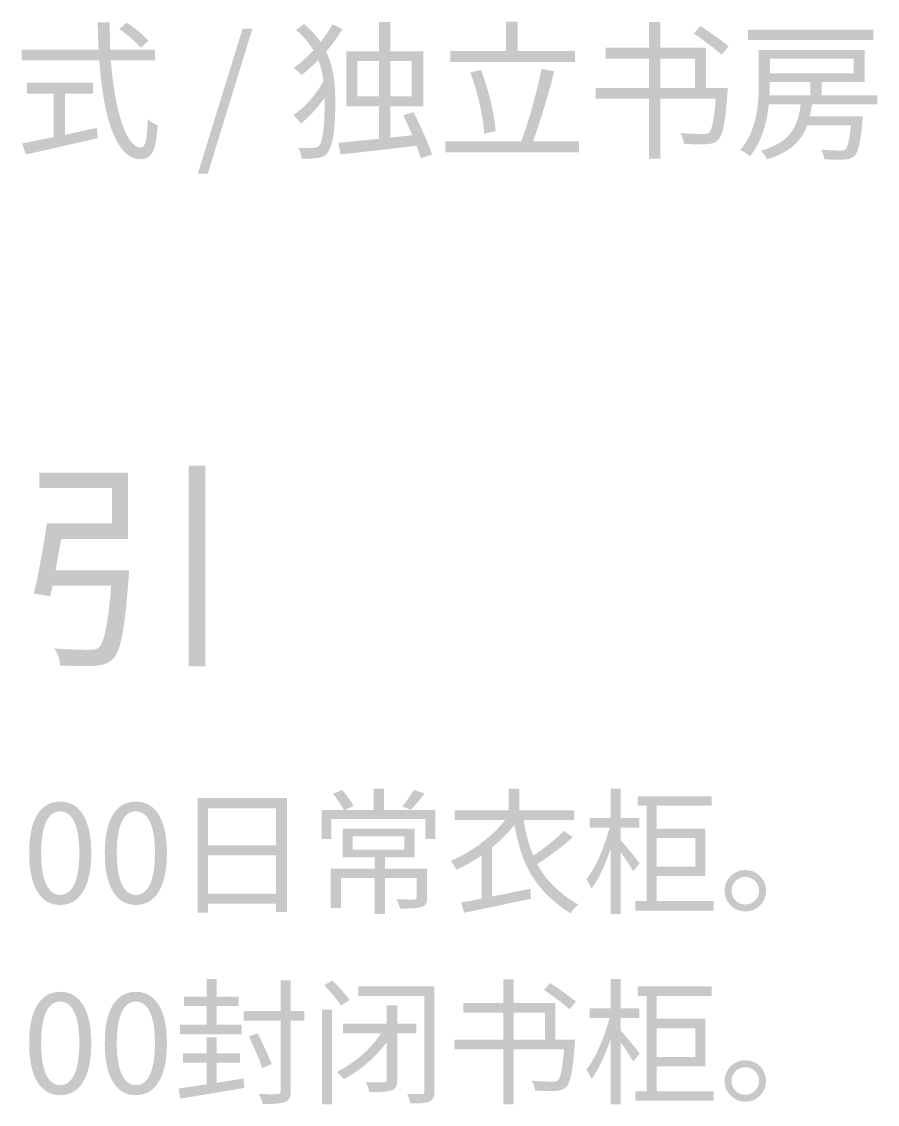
# Model space of a CAD drawing. Header units: millimetres. Extents: x -4600 to 229000, y -4300 to 19460.
# Drawn here: x 100991 to 102790, y 14572 to 16849 of the extents above; entities that cross this region are included whole.
import ezdxf

# ---------------------------------------------------------------- set-up
doc = ezdxf.new("R2010")
doc.units = ezdxf.units.MM
doc.header["$LTSCALE"] = 100
doc.layers.add('A-NOTE', color=7, linetype='Continuous', lineweight=18)

# ---------------------------------------------------------------- blocks, each defined once
blk = doc.blocks.new('A03_SHEET')
at = {"layer": 'A-NOTE'}
h = blk.add_hatch(color=256, dxfattribs=at)
edge = h.paths.add_edge_path()
edge.add_spline(control_points=[(21151.1, 16847.3), (21151.1, 16827.9), (21151.7, 16808.7), (21152.7, 16789.9)], knot_values=[0, 0, 0, 0, 1, 1, 1, 1], degree=3, periodic=0)
edge.add_line((21152.7, 16789.9), (20991.1, 16789.9))
edge.add_line((20991.1, 16789.9), (20991.1, 16767))
edge.add_line((20991.1, 16767), (21154.2, 16767))
edge.add_spline(control_points=[(21154.2, 16767), (21162.4, 16650.3), (21188.7, 16559.3), (21240.2, 16559.3), (21264.4, 16559.3), (21273.2, 16575.3), (21277.2, 16630.2)], knot_values=[0, 0, 0, 0, 1, 1, 1, 2, 2, 2, 2], degree=3, periodic=0)
edge.add_spline(control_points=[(21277.2, 16630.2), (21270.6, 16632.7), (21261.9, 16638), (21256.5, 16643.4)], knot_values=[0, 0, 0, 0, 1, 1, 1, 1], degree=3, periodic=0)
edge.add_spline(control_points=[(21256.5, 16643.4), (21254.3, 16601.3), (21250.9, 16583.7), (21242.1, 16583.7), (21211, 16583.7), (21186.5, 16660.6), (21178.7, 16767)], knot_values=[0, 0, 0, 0, 1, 1, 1, 2, 2, 2, 2], degree=3, periodic=0)
edge.add_line((21178.7, 16767), (21271, 16767))
edge.add_line((21271, 16767), (21271, 16789.9))
edge.add_line((21271, 16789.9), (21177.4, 16789.9))
edge.add_spline(control_points=[(21177.4, 16789.9), (21176.5, 16808.4), (21176.2, 16827.6), (21176.2, 16847.3)], knot_values=[0, 0, 0, 0, 1, 1, 1, 1], degree=3, periodic=0)
edge.add_line((21176.2, 16847.3), (21151.1, 16847.3))
edge = h.paths.add_edge_path(flags=0)
edge.add_line((20992.3, 16592.5), (20999.8, 16569.3))
edge.add_spline(control_points=[(20999.8, 16569.3), (21040, 16578.1), (21097.7, 16591.3), (21151.1, 16603.8)], knot_values=[0, 0, 0, 0, 1, 1, 1, 1], degree=3, periodic=0)
edge.add_line((21151.1, 16603.8), (21149.2, 16625.2))
edge.add_line((21149.2, 16625.2), (21082.1, 16610.7))
edge.add_line((21082.1, 16610.7), (21082.1, 16697.3))
edge.add_line((21082.1, 16697.3), (21140.7, 16697.3))
edge.add_line((21140.7, 16697.3), (21140.7, 16720.2))
edge.add_line((21140.7, 16720.2), (21002, 16720.2))
edge.add_line((21002, 16720.2), (21002, 16697.3))
edge.add_line((21002, 16697.3), (21058.5, 16697.3))
edge.add_line((21058.5, 16697.3), (21058.5, 16606))
edge.add_line((21058.5, 16606), (20992.3, 16592.5))
edge = h.paths.add_edge_path(flags=0)
edge.add_spline(control_points=[(21196.3, 16833.2), (21212.6, 16821.9), (21232, 16805), (21241.5, 16793.7)], knot_values=[0, 0, 0, 0, 1, 1, 1, 1], degree=3, periodic=0)
edge.add_line((21241.5, 16793.7), (21257.8, 16808.4))
edge.add_spline(control_points=[(21257.8, 16808.4), (21248.4, 16819.4), (21228.3, 16835.4), (21212.3, 16846.4)], knot_values=[0, 0, 0, 0, 1, 1, 1, 1], degree=3, periodic=0)
edge.add_line((21212.3, 16846.4), (21196.3, 16833.2))
h = blk.add_hatch(color=256, dxfattribs=at)
edge = h.paths.add_edge_path()
edge.add_line((21673.2, 16786.4), (21673.2, 16670.3))
edge.add_line((21673.2, 16670.3), (21742.3, 16670.3))
edge.add_line((21742.3, 16670.3), (21742.3, 16602.3))
edge.add_line((21742.3, 16602.3), (21656.9, 16593.8))
edge.add_line((21656.9, 16593.8), (21661.3, 16569.3))
edge.add_spline(control_points=[(21661.3, 16569.3), (21703.3, 16574), (21763.6, 16580.6), (21821, 16587.8)], knot_values=[0, 0, 0, 0, 1, 1, 1, 1], degree=3, periodic=0)
edge.add_spline(control_points=[(21821, 16587.8), (21824.8, 16577.8), (21827.9, 16568.7), (21830.1, 16561.2)], knot_values=[0, 0, 0, 0, 1, 1, 1, 1], degree=3, periodic=0)
edge.add_line((21830.1, 16561.2), (21853.6, 16569.6))
edge.add_spline(control_points=[(21853.6, 16569.6), (21846.1, 16592.2), (21829.2, 16629.9), (21814.7, 16658.4)], knot_values=[0, 0, 0, 0, 1, 1, 1, 1], degree=3, periodic=0)
edge.add_line((21814.7, 16658.4), (21793.1, 16651.8))
edge.add_spline(control_points=[(21793.1, 16651.8), (21799.4, 16639), (21805.9, 16624.2), (21812.2, 16609.8)], knot_values=[0, 0, 0, 0, 1, 1, 1, 1], degree=3, periodic=0)
edge.add_line((21812.2, 16609.8), (21765.8, 16604.8))
edge.add_line((21765.8, 16604.8), (21765.8, 16670.3))
edge.add_line((21765.8, 16670.3), (21835.1, 16670.3))
edge.add_line((21835.1, 16670.3), (21835.1, 16786.4))
edge.add_line((21835.1, 16786.4), (21765.8, 16786.4))
edge.add_line((21765.8, 16786.4), (21765.8, 16847.9))
edge.add_line((21765.8, 16847.9), (21742.3, 16847.9))
edge.add_line((21742.3, 16847.9), (21742.3, 16786.4))
edge.add_line((21742.3, 16786.4), (21673.2, 16786.4))
h.paths.add_polyline_path([(21696.4, 16765.7), (21742.3, 16765.7), (21742.3, 16691.4), (21696.4, 16691.4), (21696.4, 16765.7)], flags=0)
h.paths.add_polyline_path([(21765.8, 16765.7), (21811, 16765.7), (21811, 16691.4), (21765.8, 16691.4), (21765.8, 16765.7)], flags=0)
for points in [[(22009, 16848.6), (22009, 16786.8), (21891.9, 16786.8), (21891.9, 16763.5), (22153.9, 16763.5), (22153.9, 16786.8), (22033.4, 16786.8), (22033.4, 16848.6), (22009, 16848.6)], [(21361.3, 16528.8), (21382.3, 16528.8), (21476.2, 16834.1), (21455.5, 16834.1), (21361.3, 16528.8)], [(22517.9, 16831.6), (22517.9, 16810.3), (22781.5, 16810.3), (22781.5, 16831.6), (22517.9, 16831.6)], [(21342.1, 15915), (21342.1, 15492.9), (21376.9, 15492.9), (21376.9, 15915), (21342.1, 15915)], [(21379.8, 14835.7), (21379.8, 14798.4), (21332.5, 14798.4), (21332.5, 14778.9), (21379.8, 14778.9), (21379.8, 14739.4), (21323.6, 14739.4), (21323.6, 14719.6), (21453.4, 14719.6), (21453.4, 14739.4), (21400.7, 14739.4), (21400.7, 14778.9), (21447.4, 14778.9), (21447.4, 14798.4), (21400.7, 14798.4), (21400.7, 14835.7), (21379.8, 14835.7)], [(21622.5, 14771.2), (21622.5, 14572.1), (21643.7, 14572.1), (21643.7, 14771.2), (21622.5, 14771.2)]]:
    blk.add_hatch(color=256, dxfattribs=at).paths.add_polyline_path(points)
h = blk.add_hatch(color=256, dxfattribs=at)
edge = h.paths.add_edge_path()
edge.add_line((22218.3, 16793.7), (22218.3, 16770.8))
edge.add_line((22218.3, 16770.8), (22309.9, 16770.8))
edge.add_line((22309.9, 16770.8), (22309.9, 16708.9))
edge.add_line((22309.9, 16708.9), (22197.5, 16708.9))
edge.add_line((22197.5, 16708.9), (22197.5, 16686.4))
edge.add_line((22197.5, 16686.4), (22309.9, 16686.4))
edge.add_line((22309.9, 16686.4), (22309.9, 16560.2))
edge.add_line((22309.9, 16560.2), (22333.7, 16560.2))
edge.add_line((22333.7, 16560.2), (22333.7, 16686.4))
edge.add_line((22333.7, 16686.4), (22449.8, 16686.4))
edge.add_spline(control_points=[(22449.8, 16686.4), (22446.4, 16640.9), (22442, 16621.1), (22435.7, 16615.4), (22432.6, 16612.6), (22429.1, 16612.3), (22422.5, 16612.3), (22415.3, 16612.3), (22394.9, 16612.6), (22375.1, 16614.5)], knot_values=[0, 0, 0, 0, 1, 1, 1, 2, 2, 2, 3, 3, 3, 3], degree=3, periodic=0)
edge.add_spline(control_points=[(22375.1, 16614.5), (22379.5, 16607.9), (22382.7, 16598.5), (22383.3, 16591.6)], knot_values=[0, 0, 0, 0, 1, 1, 1, 1], degree=3, periodic=0)
edge.add_spline(control_points=[(22383.3, 16591.6), (22402.4, 16590.6), (22421.3, 16590.3), (22431, 16591)], knot_values=[0, 0, 0, 0, 1, 1, 1, 1], degree=3, periodic=0)
edge.add_spline(control_points=[(22431, 16591), (22442, 16591.9), (22449.2, 16593.8), (22455.5, 16600.7)], knot_values=[0, 0, 0, 0, 1, 1, 1, 1], degree=3, periodic=0)
edge.add_spline(control_points=[(22455.5, 16600.7), (22464.9, 16609.8), (22469.9, 16635.2), (22474.6, 16698.3)], knot_values=[0, 0, 0, 0, 1, 1, 1, 1], degree=3, periodic=0)
edge.add_spline(control_points=[(22474.6, 16698.3), (22474.9, 16701.7), (22475.6, 16708.9), (22475.6, 16708.9)], knot_values=[0, 0, 0, 0, 1, 1, 1, 1], degree=3, periodic=0)
edge.add_line((22475.6, 16708.9), (22429.7, 16708.9))
edge.add_line((22429.7, 16708.9), (22429.7, 16793.7))
edge.add_line((22429.7, 16793.7), (22333.7, 16793.7))
edge.add_line((22333.7, 16793.7), (22333.7, 16847.6))
edge.add_line((22333.7, 16847.6), (22309.9, 16847.6))
edge.add_line((22309.9, 16847.6), (22309.9, 16793.7))
edge.add_line((22309.9, 16793.7), (22218.3, 16793.7))
h.paths.add_polyline_path([(22333.7, 16708.9), (22333.7, 16770.8), (22406.5, 16770.8), (22406.5, 16708.9), (22333.7, 16708.9)], flags=0)
edge = h.paths.add_edge_path(flags=0)
edge.add_spline(control_points=[(22403.7, 16823.5), (22423.8, 16810), (22449.8, 16790.8), (22462.7, 16778.6)], knot_values=[0, 0, 0, 0, 1, 1, 1, 1], degree=3, periodic=0)
edge.add_line((22462.7, 16778.6), (22477.1, 16796.5))
edge.add_spline(control_points=[(22477.1, 16796.5), (22463.9, 16808.1), (22437.3, 16826.6), (22417.8, 16839.2)], knot_values=[0, 0, 0, 0, 1, 1, 1, 1], degree=3, periodic=0)
edge.add_line((22417.8, 16839.2), (22403.7, 16823.5))
h = blk.add_hatch(color=256, dxfattribs=at)
edge = h.paths.add_edge_path()
edge.add_spline(control_points=[(21644.4, 16843.2), (21637.8, 16831), (21629.3, 16818.1), (21619.2, 16805.9)], knot_values=[0, 0, 0, 0, 1, 1, 1, 1], degree=3, periodic=0)
edge.add_spline(control_points=[(21619.2, 16805.9), (21610.5, 16818.8), (21599.2, 16831.3), (21584.7, 16843.6)], knot_values=[0, 0, 0, 0, 1, 1, 1, 1], degree=3, periodic=0)
edge.add_line((21584.7, 16843.6), (21568.1, 16831))
edge.add_spline(control_points=[(21568.1, 16831), (21583.8, 16817.2), (21595.7, 16803.1), (21604.2, 16788.3)], knot_values=[0, 0, 0, 0, 1, 1, 1, 1], degree=3, periodic=0)
edge.add_spline(control_points=[(21604.2, 16788.3), (21591.3, 16774.5), (21577.5, 16761.7), (21563.1, 16751.3)], knot_values=[0, 0, 0, 0, 1, 1, 1, 1], degree=3, periodic=0)
edge.add_spline(control_points=[(21563.1, 16751.3), (21568.4, 16747.5), (21575.6, 16740.9), (21579.4, 16736.2)], knot_values=[0, 0, 0, 0, 1, 1, 1, 1], degree=3, periodic=0)
edge.add_spline(control_points=[(21579.4, 16736.2), (21591.3, 16745.7), (21603.2, 16756.3), (21614.5, 16767.6)], knot_values=[0, 0, 0, 0, 1, 1, 1, 1], degree=3, periodic=0)
edge.add_spline(control_points=[(21614.5, 16767.6), (21620.2, 16753.5), (21623.6, 16738.8), (21625.5, 16723.7)], knot_values=[0, 0, 0, 0, 1, 1, 1, 1], degree=3, periodic=0)
edge.add_spline(control_points=[(21625.5, 16723.7), (21610.8, 16696.4), (21585, 16666.9), (21561.8, 16652.1)], knot_values=[0, 0, 0, 0, 1, 1, 1, 1], degree=3, periodic=0)
edge.add_spline(control_points=[(21561.8, 16652.1), (21567.5, 16647.8), (21574.1, 16639.6), (21577.8, 16634.3)], knot_values=[0, 0, 0, 0, 1, 1, 1, 1], degree=3, periodic=0)
edge.add_spline(control_points=[(21577.8, 16634.3), (21594.8, 16647.4), (21613, 16667.5), (21628, 16688.9)], knot_values=[0, 0, 0, 0, 1, 1, 1, 1], degree=3, periodic=0)
edge.add_line((21628, 16688.9), (21628, 16678.8))
edge.add_spline(control_points=[(21628, 16678.8), (21628, 16637.4), (21624.9, 16599.4), (21617.1, 16588.8), (21614.5, 16585.3), (21611.4, 16584.1), (21606.7, 16583.4), (21599.8, 16582.5), (21587.6, 16582.5), (21572.5, 16583.4)], knot_values=[0, 0, 0, 0, 1, 1, 1, 2, 2, 2, 3, 3, 3, 3], degree=3, periodic=0)
edge.add_spline(control_points=[(21572.5, 16583.4), (21576.6, 16576.8), (21579.1, 16568.4), (21579.4, 16560.8)], knot_values=[0, 0, 0, 0, 1, 1, 1, 1], degree=3, periodic=0)
edge.add_spline(control_points=[(21579.4, 16560.8), (21592.6, 16560.2), (21605.4, 16560.5), (21616.1, 16562.4)], knot_values=[0, 0, 0, 0, 1, 1, 1, 1], degree=3, periodic=0)
edge.add_spline(control_points=[(21616.1, 16562.4), (21624, 16563.7), (21629.9, 16567.1), (21634, 16572.8)], knot_values=[0, 0, 0, 0, 1, 1, 1, 1], degree=3, periodic=0)
edge.add_spline(control_points=[(21634, 16572.8), (21646.9, 16590), (21650.3, 16632.4), (21650.3, 16678.2), (21650.3, 16715.5), (21647.5, 16751.6), (21630.9, 16785.5)], knot_values=[0, 0, 0, 0, 1, 1, 1, 2, 2, 2, 2], degree=3, periodic=0)
edge.add_spline(control_points=[(21630.9, 16785.5), (21644, 16800.6), (21655.6, 16816.9), (21665.1, 16832.9)], knot_values=[0, 0, 0, 0, 1, 1, 1, 1], degree=3, periodic=0)
edge.add_line((21665.1, 16832.9), (21644.4, 16843.2))
h = blk.add_hatch(color=256, dxfattribs=at)
edge = h.paths.add_edge_path()
edge.add_line((22540.5, 16789), (22540.5, 16719))
edge.add_spline(control_points=[(22540.5, 16719), (22540.5, 16676.6), (22536.4, 16619.5), (22501.6, 16578.7)], knot_values=[0, 0, 0, 0, 1, 1, 1, 1], degree=3, periodic=0)
edge.add_spline(control_points=[(22501.6, 16578.7), (22507.6, 16576.5), (22517.6, 16569.6), (22521.7, 16565.5)], knot_values=[0, 0, 0, 0, 1, 1, 1, 1], degree=3, periodic=0)
edge.add_spline(control_points=[(22521.7, 16565.5), (22547.1, 16596), (22557.8, 16637.1), (22561.5, 16674.7)], knot_values=[0, 0, 0, 0, 1, 1, 1, 1], degree=3, periodic=0)
edge.add_line((22561.5, 16674.7), (22628.7, 16674.7))
edge.add_spline(control_points=[(22628.7, 16674.7), (22622.7, 16628), (22607, 16594.4), (22544.6, 16577.2)], knot_values=[0, 0, 0, 0, 1, 1, 1, 1], degree=3, periodic=0)
edge.add_spline(control_points=[(22544.6, 16577.2), (22549.3, 16573.1), (22555.6, 16564.6), (22557.8, 16559.3)], knot_values=[0, 0, 0, 0, 1, 1, 1, 1], degree=3, periodic=0)
edge.add_spline(control_points=[(22557.8, 16559.3), (22606.7, 16573.7), (22630.2, 16597.9), (22642.5, 16630.8)], knot_values=[0, 0, 0, 0, 1, 1, 1, 1], degree=3, periodic=0)
edge.add_line((22642.5, 16630.8), (22734.1, 16630.8))
edge.add_spline(control_points=[(22734.1, 16630.8), (22731, 16598.5), (22727.2, 16584.7), (22722.5, 16580.3)], knot_values=[0, 0, 0, 0, 1, 1, 1, 1], degree=3, periodic=0)
edge.add_spline(control_points=[(22722.5, 16580.3), (22719.7, 16577.8), (22716.5, 16577.5), (22710.9, 16577.5), (22704.9, 16577.5), (22688.6, 16577.8), (22671.7, 16579.4)], knot_values=[0, 0, 0, 0, 1, 1, 1, 2, 2, 2, 2], degree=3, periodic=0)
edge.add_spline(control_points=[(22671.7, 16579.4), (22675.1, 16573.7), (22677.6, 16565.2), (22677.9, 16559.3)], knot_values=[0, 0, 0, 0, 1, 1, 1, 1], degree=3, periodic=0)
edge.add_spline(control_points=[(22677.9, 16559.3), (22695.5, 16558.3), (22712.5, 16558), (22720.6, 16558.6), (22729.7, 16559.3), (22736, 16560.8), (22741.6, 16566.2)], knot_values=[0, 0, 0, 0, 1, 1, 1, 2, 2, 2, 2], degree=3, periodic=0)
edge.add_spline(control_points=[(22741.6, 16566.2), (22749.5, 16574.3), (22754.2, 16593.8), (22758.3, 16640.2)], knot_values=[0, 0, 0, 0, 1, 1, 1, 1], degree=3, periodic=0)
edge.add_spline(control_points=[(22758.3, 16640.2), (22758.6, 16643), (22758.9, 16649.6), (22758.9, 16649.6)], knot_values=[0, 0, 0, 0, 1, 1, 1, 1], degree=3, periodic=0)
edge.add_line((22758.9, 16649.6), (22647.8, 16649.6))
edge.add_spline(control_points=[(22647.8, 16649.6), (22649.7, 16657.5), (22651.3, 16666), (22652.2, 16674.7)], knot_values=[0, 0, 0, 0, 1, 1, 1, 1], degree=3, periodic=0)
edge.add_line((22652.2, 16674.7), (22789.6, 16674.7))
edge.add_line((22789.6, 16674.7), (22789.6, 16693.9))
edge.add_line((22789.6, 16693.9), (22672.3, 16693.9))
edge.add_line((22672.3, 16693.9), (22672.3, 16721.5))
edge.add_line((22672.3, 16721.5), (22763.3, 16721.5))
edge.add_line((22763.3, 16721.5), (22763.3, 16789))
edge.add_line((22763.3, 16789), (22540.5, 16789))
h.paths.add_polyline_path([(22563.7, 16770.8), (22740.1, 16770.8), (22740.1, 16739.7), (22563.7, 16739.7), (22563.7, 16770.8)], flags=0)
edge = h.paths.add_edge_path(flags=0)
edge.add_line((22563.7, 16721.5), (22649.1, 16721.5))
edge.add_line((22649.1, 16721.5), (22649.1, 16693.9))
edge.add_line((22649.1, 16693.9), (22563.1, 16693.9))
edge.add_spline(control_points=[(22563.1, 16693.9), (22563.4, 16702.7), (22563.7, 16710.8), (22563.7, 16718.7)], knot_values=[0, 0, 0, 0, 1, 1, 1, 1], degree=3, periodic=0)
edge.add_line((22563.7, 16718.7), (22563.7, 16721.5))
h = blk.add_hatch(color=256, dxfattribs=at)
edge = h.paths.add_edge_path()
edge.add_spline(control_points=[(22083.6, 16749.1), (22074.5, 16702.7), (22056.7, 16637.4), (22041, 16596.9)], knot_values=[0, 0, 0, 0, 1, 1, 1, 1], degree=3, periodic=0)
edge.add_line((22041, 16596.9), (21881.3, 16596.9))
edge.add_line((21881.3, 16596.9), (21881.3, 16573.7))
edge.add_line((21881.3, 16573.7), (22162.7, 16573.7))
edge.add_line((22162.7, 16573.7), (22162.7, 16596.9))
edge.add_line((22162.7, 16596.9), (22065.8, 16596.9))
edge.add_spline(control_points=[(22065.8, 16596.9), (22080.8, 16637.1), (22098.4, 16696.4), (22110.6, 16744.1)], knot_values=[0, 0, 0, 0, 1, 1, 1, 1], degree=3, periodic=0)
edge.add_line((22110.6, 16744.1), (22083.6, 16749.1))
edge = h.paths.add_edge_path(flags=0)
edge.add_spline(control_points=[(21934, 16741.6), (21949.7, 16700.8), (21961.6, 16647.1), (21963.2, 16612.6)], knot_values=[0, 0, 0, 0, 1, 1, 1, 1], degree=3, periodic=0)
edge.add_line((21963.2, 16612.6), (21987.3, 16618.6))
edge.add_spline(control_points=[(21987.3, 16618.6), (21984.8, 16653.4), (21972.9, 16705.8), (21956.2, 16747.2)], knot_values=[0, 0, 0, 0, 1, 1, 1, 1], degree=3, periodic=0)
edge.add_line((21956.2, 16747.2), (21934, 16741.6))
h = blk.add_hatch(color=256, dxfattribs=at)
edge = h.paths.add_edge_path()
edge.add_spline(control_points=[(21043.8, 15793.5), (21037.4, 15746.6), (21026.2, 15684.5), (21016.5, 15646)], knot_values=[0, 0, 0, 0, 1, 1, 1, 1], degree=3, periodic=0)
edge.add_line((21016.5, 15646), (21051.3, 15640.4))
edge.add_line((21051.3, 15640.4), (21055.9, 15662.7))
edge.add_line((21055.9, 15662.7), (21179.3, 15662.7))
edge.add_spline(control_points=[(21179.3, 15662.7), (21172.3, 15578.7), (21164.4, 15543), (21153.3, 15532.8)], knot_values=[0, 0, 0, 0, 1, 1, 1, 1], degree=3, periodic=0)
edge.add_spline(control_points=[(21153.3, 15532.8), (21148.2, 15528.6), (21143.1, 15527.7), (21132.9, 15527.7), (21121.8, 15527.7), (21090.7, 15528.1), (21059.6, 15530.9)], knot_values=[0, 0, 0, 0, 1, 1, 1, 2, 2, 2, 2], degree=3, periodic=0)
edge.add_spline(control_points=[(21059.6, 15530.9), (21066.6, 15521.2), (21071.2, 15505.9), (21072.1, 15494.7)], knot_values=[0, 0, 0, 0, 1, 1, 1, 1], degree=3, periodic=0)
edge.add_spline(control_points=[(21072.1, 15494.7), (21101.8, 15493.8), (21131.1, 15492.9), (21145.9, 15494.3), (21163.1, 15495.7), (21173.3, 15498.5), (21183.5, 15509.1), (21199.2, 15525.8), (21207.6, 15569.4), (21215.9, 15678.9)], knot_values=[0, 0, 0, 0, 1, 1, 1, 2, 2, 2, 3, 3, 3, 3], degree=3, periodic=0)
edge.add_spline(control_points=[(21215.9, 15678.9), (21216.4, 15684), (21216.9, 15695.1), (21216.9, 15695.1)], knot_values=[0, 0, 0, 0, 1, 1, 1, 1], degree=3, periodic=0)
edge.add_line((21216.9, 15695.1), (21062.4, 15695.1))
edge.add_line((21062.4, 15695.1), (21074, 15761))
edge.add_line((21074, 15761), (21214.5, 15761))
edge.add_line((21214.5, 15761), (21214.5, 15900.2))
edge.add_line((21214.5, 15900.2), (21028.1, 15900.2))
edge.add_line((21028.1, 15900.2), (21028.1, 15867.7))
edge.add_line((21028.1, 15867.7), (21180.7, 15867.7))
edge.add_line((21180.7, 15867.7), (21180.7, 15793.5))
edge.add_line((21180.7, 15793.5), (21043.8, 15793.5))
h = blk.add_hatch(color=256, dxfattribs=at)
edge = h.paths.add_edge_path()
edge.add_spline(control_points=[(21645.1, 15225.1), (21653.7, 15215.3), (21663.1, 15201), (21667.7, 15191.2)], knot_values=[0, 0, 0, 0, 1, 1, 1, 1], degree=3, periodic=0)
edge.add_line((21667.7, 15191.2), (21621.6, 15191.2))
edge.add_line((21621.6, 15191.2), (21621.6, 15129.7))
edge.add_line((21621.6, 15129.7), (21642.2, 15129.7))
edge.add_line((21642.2, 15129.7), (21642.2, 15172.3))
edge.add_line((21642.2, 15172.3), (21839.6, 15172.3))
edge.add_line((21839.6, 15172.3), (21839.6, 15129.7))
edge.add_line((21839.6, 15129.7), (21860.8, 15129.7))
edge.add_line((21860.8, 15129.7), (21860.8, 15191.2))
edge.add_line((21860.8, 15191.2), (21752.8, 15191.2))
edge.add_line((21752.8, 15191.2), (21752.8, 15235.9))
edge.add_line((21752.8, 15235.9), (21731, 15235.9))
edge.add_line((21731, 15235.9), (21731, 15191.2))
edge.add_line((21731, 15191.2), (21671.2, 15191.2))
edge.add_line((21671.2, 15191.2), (21688.6, 15199.6))
edge.add_spline(control_points=[(21688.6, 15199.6), (21683.8, 15208.7), (21673.7, 15222.8), (21664.6, 15233.1)], knot_values=[0, 0, 0, 0, 1, 1, 1, 1], degree=3, periodic=0)
edge.add_line((21664.6, 15233.1), (21645.1, 15225.1))
edge = h.paths.add_edge_path(flags=0)
edge.add_spline(control_points=[(21815.6, 15233.4), (21809.8, 15223), (21799.2, 15207.9), (21791.2, 15198.4)], knot_values=[0, 0, 0, 0, 1, 1, 1, 1], degree=3, periodic=0)
edge.add_line((21791.2, 15198.4), (21809, 15191.2))
edge.add_spline(control_points=[(21809, 15191.2), (21817.3, 15199.8), (21828.2, 15213), (21837.9, 15225.6)], knot_values=[0, 0, 0, 0, 1, 1, 1, 1], degree=3, periodic=0)
edge.add_line((21837.9, 15225.6), (21815.6, 15233.4))
h = blk.add_hatch(color=256, dxfattribs=at)
edge = h.paths.add_edge_path()
edge.add_line((22015, 15235.7), (22015, 15190.4))
edge.add_line((22015, 15190.4), (21900.9, 15190.4))
edge.add_line((21900.9, 15190.4), (21900.9, 15169.8))
edge.add_line((21900.9, 15169.8), (22007.2, 15169.8))
edge.add_spline(control_points=[(22007.2, 15169.8), (21981.1, 15135.7), (21937.6, 15103.3), (21892.9, 15083.8)], knot_values=[0, 0, 0, 0, 1, 1, 1, 1], degree=3, periodic=0)
edge.add_spline(control_points=[(21892.9, 15083.8), (21896.3, 15079.5), (21902.4, 15070.9), (21904.7, 15065.5)], knot_values=[0, 0, 0, 0, 1, 1, 1, 1], degree=3, periodic=0)
edge.add_spline(control_points=[(21904.7, 15065.5), (21923.3, 15073.8), (21941.3, 15084.1), (21958.2, 15095.8)], knot_values=[0, 0, 0, 0, 1, 1, 1, 1], degree=3, periodic=0)
edge.add_line((21958.2, 15095.8), (21958.2, 15004.7))
edge.add_line((21958.2, 15004.7), (21914.7, 14996.4))
edge.add_line((21914.7, 14996.4), (21921.3, 14974.9))
edge.add_spline(control_points=[(21921.3, 14974.9), (21958.5, 14982.7), (22012.1, 14993.9), (22061.7, 15004.5)], knot_values=[0, 0, 0, 0, 1, 1, 1, 1], degree=3, periodic=0)
edge.add_line((22061.7, 15004.5), (22059.9, 15025.4))
edge.add_line((22059.9, 15025.4), (21979.7, 15009))
edge.add_line((21979.7, 15009), (21979.7, 15112.2))
edge.add_spline(control_points=[(21979.7, 15112.2), (21997.5, 15126.8), (22013.5, 15142.8), (22027, 15159.7)], knot_values=[0, 0, 0, 0, 1, 1, 1, 1], degree=3, periodic=0)
edge.add_spline(control_points=[(22027, 15159.7), (22041.3, 15077.8), (22068.8, 15021.9), (22145.3, 14973.2)], knot_values=[0, 0, 0, 0, 1, 1, 1, 1], degree=3, periodic=0)
edge.add_spline(control_points=[(22145.3, 14973.2), (22148.2, 14979.8), (22155.3, 14987.8), (22161.1, 14992.1)], knot_values=[0, 0, 0, 0, 1, 1, 1, 1], degree=3, periodic=0)
edge.add_spline(control_points=[(22161.1, 14992.1), (22119.5, 15016.5), (22092.9, 15044), (22074.8, 15077.2)], knot_values=[0, 0, 0, 0, 1, 1, 1, 1], degree=3, periodic=0)
edge.add_spline(control_points=[(22074.8, 15077.2), (22098.3, 15092.4), (22127.8, 15113.9), (22149.3, 15133.9)], knot_values=[0, 0, 0, 0, 1, 1, 1, 1], degree=3, periodic=0)
edge.add_line((22149.3, 15133.9), (22131, 15147.1))
edge.add_spline(control_points=[(22131, 15147.1), (22114.7, 15130.5), (22088.9, 15109.9), (22066.5, 15095)], knot_values=[0, 0, 0, 0, 1, 1, 1, 1], degree=3, periodic=0)
edge.add_spline(control_points=[(22066.5, 15095), (22057.1, 15117), (22050.8, 15141.7), (22046.2, 15169.8)], knot_values=[0, 0, 0, 0, 1, 1, 1, 1], degree=3, periodic=0)
edge.add_line((22046.2, 15169.8), (22152.8, 15169.8))
edge.add_line((22152.8, 15169.8), (22152.8, 15190.4))
edge.add_line((22152.8, 15190.4), (22037, 15190.4))
edge.add_line((22037, 15190.4), (22037, 15235.7))
edge.add_line((22037, 15235.7), (22015, 15235.7))
h = blk.add_hatch(color=256, dxfattribs=at)
edge = h.paths.add_edge_path()
edge.add_line((22229.2, 15235.7), (22229.2, 15174.3))
edge.add_line((22229.2, 15174.3), (22184.8, 15174.3))
edge.add_line((22184.8, 15174.3), (22184.8, 15153.7))
edge.add_line((22184.8, 15153.7), (22226.4, 15153.7))
edge.add_spline(control_points=[(22226.4, 15153.7), (22216.9, 15114.2), (22197.4, 15069.2), (22178, 15045.1)], knot_values=[0, 0, 0, 0, 1, 1, 1, 1], degree=3, periodic=0)
edge.add_spline(control_points=[(22178, 15045.1), (22181.4, 15040), (22186.8, 15031.4), (22189.1, 15025.7)], knot_values=[0, 0, 0, 0, 1, 1, 1, 1], degree=3, periodic=0)
edge.add_spline(control_points=[(22189.1, 15025.7), (22204, 15045.1), (22218.4, 15077.2), (22229.2, 15109.9)], knot_values=[0, 0, 0, 0, 1, 1, 1, 1], degree=3, periodic=0)
edge.add_line((22229.2, 15109.9), (22229.2, 14972.4))
edge.add_line((22229.2, 14972.4), (22250.2, 14972.4))
edge.add_line((22250.2, 14972.4), (22250.2, 15102.4))
edge.add_spline(control_points=[(22250.2, 15102.4), (22260.2, 15088.4), (22271.7, 15070.9), (22276.5, 15061.8)], knot_values=[0, 0, 0, 0, 1, 1, 1, 1], degree=3, periodic=0)
edge.add_line((22276.5, 15061.8), (22290, 15078.9))
edge.add_spline(control_points=[(22290, 15078.9), (22284.3, 15087), (22259.3, 15117.3), (22250.2, 15127.6)], knot_values=[0, 0, 0, 0, 1, 1, 1, 1], degree=3, periodic=0)
edge.add_line((22250.2, 15127.6), (22250.2, 15153.7))
edge.add_line((22250.2, 15153.7), (22289.1, 15153.7))
edge.add_line((22289.1, 15153.7), (22289.1, 15174.3))
edge.add_line((22289.1, 15174.3), (22250.2, 15174.3))
edge.add_line((22250.2, 15174.3), (22250.2, 15235.7))
edge.add_line((22250.2, 15235.7), (22229.2, 15235.7))
h = blk.add_hatch(color=256, dxfattribs=at)
edge = h.paths.add_edge_path()
edge.add_spline(control_points=[(21072.1, 14991.3), (21111.9, 14991.3), (21137.4, 15027.4), (21137.4, 15100.7), (21137.4, 15173.5), (21111.9, 15208.7), (21072.1, 15208.7), (21032, 15208.7), (21006.8, 15173.5), (21006.8, 15100.7), (21006.8, 15027.4), (21032, 14991.3), (21072.1, 14991.3)], knot_values=[0, 0, 0, 0, 1, 1, 1, 2, 2, 2, 3, 3, 3, 4, 4, 4, 4], degree=3, periodic=0)
edge = h.paths.add_edge_path(flags=0)
edge.add_spline(control_points=[(21072.1, 15012.5), (21048.3, 15012.5), (21032, 15039.1), (21032, 15100.7), (21032, 15162), (21048.3, 15188.1), (21072.1, 15188.1), (21095.9, 15188.1), (21112.2, 15162), (21112.2, 15100.7), (21112.2, 15039.1), (21095.9, 15012.5), (21072.1, 15012.5)], knot_values=[0, 0, 0, 0, 1, 1, 1, 2, 2, 2, 3, 3, 3, 4, 4, 4, 4], degree=3, periodic=0)
h = blk.add_hatch(color=256, dxfattribs=at)
edge = h.paths.add_edge_path()
edge.add_spline(control_points=[(21231.1, 14991.3), (21270.9, 14991.3), (21296.4, 15027.4), (21296.4, 15100.7), (21296.4, 15173.5), (21270.9, 15208.7), (21231.1, 15208.7), (21191, 15208.7), (21165.8, 15173.5), (21165.8, 15100.7), (21165.8, 15027.4), (21191, 14991.3), (21231.1, 14991.3)], knot_values=[0, 0, 0, 0, 1, 1, 1, 2, 2, 2, 3, 3, 3, 4, 4, 4, 4], degree=3, periodic=0)
edge = h.paths.add_edge_path(flags=0)
edge.add_spline(control_points=[(21231.1, 15012.5), (21207.3, 15012.5), (21191, 15039.1), (21191, 15100.7), (21191, 15162), (21207.3, 15188.1), (21231.1, 15188.1), (21254.9, 15188.1), (21271.2, 15162), (21271.2, 15100.7), (21271.2, 15039.1), (21254.9, 15012.5), (21231.1, 15012.5)], knot_values=[0, 0, 0, 0, 1, 1, 1, 2, 2, 2, 3, 3, 3, 4, 4, 4, 4], degree=3, periodic=0)
h = blk.add_hatch(color=256, dxfattribs=at)
h.paths.add_polyline_path([(21360.9, 15216.2), (21360.9, 14975.2), (21382.9, 14975.2), (21382.9, 14993.9), (21525.9, 14993.9), (21525.9, 14976.7), (21548.8, 14976.7), (21548.8, 15216.2), (21360.9, 15216.2)])
h.paths.add_polyline_path([(21382.9, 15095.8), (21525.9, 15095.8), (21525.9, 15015.3), (21382.9, 15015.3), (21382.9, 15095.8)], flags=0)
h.paths.add_polyline_path([(21382.9, 15117), (21382.9, 15194.7), (21525.9, 15194.7), (21525.9, 15117), (21382.9, 15117)], flags=0)
h = blk.add_hatch(color=256, dxfattribs=at)
h.paths.add_polyline_path([(22280.8, 14999.3), (22280.8, 14979.5), (22445.3, 14979.5), (22445.3, 14999.3), (22326.1, 14999.3), (22326.1, 15052), (22428.1, 15052), (22428.1, 15152), (22326.1, 15152), (22326.1, 15200.1), (22441.5, 15200.1), (22441.5, 15219.9), (22286, 15219.9), (22286, 15200.1), (22304.6, 15200.1), (22304.6, 14999.3), (22280.8, 14999.3)])
h.paths.add_polyline_path([(22326.1, 15132.2), (22407.2, 15132.2), (22407.2, 15071.8), (22326.1, 15071.8), (22326.1, 15132.2)], flags=0)
h = blk.add_hatch(color=256, dxfattribs=at)
edge = h.paths.add_edge_path()
edge.add_line((21640.5, 15067.5), (21640.5, 14985))
edge.add_line((21640.5, 14985), (21662, 14985))
edge.add_line((21662, 14985), (21662, 15048))
edge.add_line((21662, 15048), (21732.8, 15048))
edge.add_line((21732.8, 15048), (21732.8, 14972.1))
edge.add_line((21732.8, 14972.1), (21754.8, 14972.1))
edge.add_line((21754.8, 14972.1), (21754.8, 15048))
edge.add_line((21754.8, 15048), (21821.6, 15048))
edge.add_line((21821.6, 15048), (21821.6, 15007.6))
edge.add_spline(control_points=[(21821.6, 15007.6), (21821.6, 15004.2), (21820.4, 15003.3), (21815.8, 15002.7)], knot_values=[0, 0, 0, 0, 1, 1, 1, 1], degree=3, periodic=0)
edge.add_spline(control_points=[(21815.8, 15002.7), (21811.3, 15002.7), (21796.1, 15002.7), (21778.9, 15003.3)], knot_values=[0, 0, 0, 0, 1, 1, 1, 1], degree=3, periodic=0)
edge.add_spline(control_points=[(21778.9, 15003.3), (21781.7, 14997.6), (21785.2, 14989.6), (21786.3, 14983.8)], knot_values=[0, 0, 0, 0, 1, 1, 1, 1], degree=3, periodic=0)
edge.add_spline(control_points=[(21786.3, 14983.8), (21808.7, 14983.8), (21823, 14983.8), (21832.2, 14987), (21841.1, 14990.1), (21843.3, 14996.1), (21843.3, 15007.3)], knot_values=[0, 0, 0, 0, 1, 1, 1, 2, 2, 2, 2], degree=3, periodic=0)
edge.add_line((21843.3, 15007.3), (21843.3, 15067.5))
edge.add_line((21843.3, 15067.5), (21754.8, 15067.5))
edge.add_line((21754.8, 15067.5), (21754.8, 15091.3))
edge.add_line((21754.8, 15091.3), (21817, 15091.3))
edge.add_line((21817, 15091.3), (21817, 15152))
edge.add_line((21817, 15152), (21666, 15152))
edge.add_line((21666, 15152), (21666, 15091.3))
edge.add_line((21666, 15091.3), (21732.8, 15091.3))
edge.add_line((21732.8, 15091.3), (21732.8, 15067.5))
edge.add_line((21732.8, 15067.5), (21640.5, 15067.5))
h.paths.add_polyline_path([(21686.6, 15135.7), (21795.2, 15135.7), (21795.2, 15107.6), (21686.6, 15107.6), (21686.6, 15135.7)], flags=0)
h = blk.add_hatch(color=256, dxfattribs=at)
edge = h.paths.add_edge_path()
edge.add_spline(control_points=[(22512, 15064.9), (22488.2, 15064.9), (22468.5, 15045.4), (22468.5, 15021.4), (22468.5, 14997), (22488.2, 14977.5), (22512, 14977.5), (22536.4, 14977.5), (22555.9, 14997), (22555.9, 15021.4), (22555.9, 15045.4), (22536.4, 15064.9), (22512, 15064.9)], knot_values=[0, 0, 0, 0, 1, 1, 1, 2, 2, 2, 3, 3, 3, 4, 4, 4, 4], degree=3, periodic=0)
edge = h.paths.add_edge_path(flags=0)
edge.add_spline(control_points=[(22512, 14992.1), (22496.3, 14992.1), (22483.1, 15005), (22483.1, 15021.4), (22483.1, 15037.1), (22496.3, 15050.3), (22512, 15050.3), (22528.3, 15050.3), (22541.2, 15037.1), (22541.2, 15021.4), (22541.2, 15005), (22528.3, 14992.1), (22512, 14992.1)], knot_values=[0, 0, 0, 0, 1, 1, 1, 2, 2, 2, 3, 3, 3, 4, 4, 4, 4], degree=3, periodic=0)
h = blk.add_hatch(color=256, dxfattribs=at)
edge = h.paths.add_edge_path()
edge.add_line((21535.6, 14832.8), (21535.6, 14768.3))
edge.add_line((21535.6, 14768.3), (21457.7, 14768.3))
edge.add_line((21457.7, 14768.3), (21457.7, 14747.7))
edge.add_line((21457.7, 14747.7), (21535.6, 14747.7))
edge.add_line((21535.6, 14747.7), (21535.6, 14600.2))
edge.add_spline(control_points=[(21535.6, 14600.2), (21535.6, 14595.3), (21533.6, 14593.6), (21528.5, 14593.6)], knot_values=[0, 0, 0, 0, 1, 1, 1, 1], degree=3, periodic=0)
edge.add_spline(control_points=[(21528.5, 14593.6), (21523.6, 14593.3), (21507.6, 14593.3), (21489.5, 14593.9)], knot_values=[0, 0, 0, 0, 1, 1, 1, 1], degree=3, periodic=0)
edge.add_spline(control_points=[(21489.5, 14593.9), (21493, 14587.8), (21496.7, 14578.4), (21497.8, 14572.7)], knot_values=[0, 0, 0, 0, 1, 1, 1, 1], degree=3, periodic=0)
edge.add_spline(control_points=[(21497.8, 14572.7), (21521.6, 14572.7), (21535.9, 14573.5), (21544.5, 14577), (21553.1, 14580.4), (21556.8, 14586.7), (21556.8, 14600.2)], knot_values=[0, 0, 0, 0, 1, 1, 1, 2, 2, 2, 2], degree=3, periodic=0)
edge.add_line((21556.8, 14600.2), (21556.8, 14747.7))
edge.add_line((21556.8, 14747.7), (21584.9, 14747.7))
edge.add_line((21584.9, 14747.7), (21584.9, 14768.3))
edge.add_line((21584.9, 14768.3), (21556.8, 14768.3))
edge.add_line((21556.8, 14768.3), (21556.8, 14832.8))
edge.add_line((21556.8, 14832.8), (21535.6, 14832.8))
edge = h.paths.add_edge_path(flags=0)
edge.add_spline(control_points=[(21468.9, 14715), (21478.9, 14693.6), (21491.2, 14665.2), (21496.7, 14648.3)], knot_values=[0, 0, 0, 0, 1, 1, 1, 1], degree=3, periodic=0)
edge.add_line((21496.7, 14648.3), (21516.5, 14656.6))
edge.add_spline(control_points=[(21516.5, 14656.6), (21510.4, 14672.6), (21497.5, 14700.7), (21487.2, 14721.3)], knot_values=[0, 0, 0, 0, 1, 1, 1, 1], degree=3, periodic=0)
edge.add_line((21487.2, 14721.3), (21468.9, 14715))
h = blk.add_hatch(color=256, dxfattribs=at)
edge = h.paths.add_edge_path()
edge.add_spline(control_points=[(21626.8, 14822.2), (21640.2, 14809.3), (21655.7, 14791.2), (21662.3, 14779.5)], knot_values=[0, 0, 0, 0, 1, 1, 1, 1], degree=3, periodic=0)
edge.add_line((21662.3, 14779.5), (21680, 14791.2))
edge.add_spline(control_points=[(21680, 14791.2), (21672.9, 14803.3), (21656.8, 14820.5), (21643.4, 14832.5)], knot_values=[0, 0, 0, 0, 1, 1, 1, 1], degree=3, periodic=0)
edge.add_line((21643.4, 14832.5), (21626.8, 14822.2))
h = blk.add_hatch(color=256, dxfattribs=at)
edge = h.paths.add_edge_path()
edge.add_line((21919.5, 14785.5), (21919.5, 14764.6))
edge.add_line((21919.5, 14764.6), (22003.2, 14764.6))
edge.add_line((22003.2, 14764.6), (22003.2, 14708.2))
edge.add_line((22003.2, 14708.2), (21900.6, 14708.2))
edge.add_line((21900.6, 14708.2), (21900.6, 14687.5))
edge.add_line((21900.6, 14687.5), (22003.2, 14687.5))
edge.add_line((22003.2, 14687.5), (22003.2, 14572.4))
edge.add_line((22003.2, 14572.4), (22025, 14572.4))
edge.add_line((22025, 14572.4), (22025, 14687.5))
edge.add_line((22025, 14687.5), (22131, 14687.5))
edge.add_spline(control_points=[(22131, 14687.5), (22127.8, 14646), (22123.8, 14627.9), (22118.1, 14622.8), (22115.2, 14620.2), (22112.1, 14619.9), (22106.1, 14619.9), (22099.5, 14619.9), (22080.8, 14620.2), (22062.8, 14621.9)], knot_values=[0, 0, 0, 0, 1, 1, 1, 2, 2, 2, 3, 3, 3, 3], degree=3, periodic=0)
edge.add_spline(control_points=[(22062.8, 14621.9), (22066.8, 14615.9), (22069.7, 14607.3), (22070.2, 14601)], knot_values=[0, 0, 0, 0, 1, 1, 1, 1], degree=3, periodic=0)
edge.add_spline(control_points=[(22070.2, 14601), (22087.7, 14600.2), (22104.9, 14599.9), (22113.8, 14600.4)], knot_values=[0, 0, 0, 0, 1, 1, 1, 1], degree=3, periodic=0)
edge.add_spline(control_points=[(22113.8, 14600.4), (22123.8, 14601.3), (22130.4, 14603), (22136.1, 14609.3)], knot_values=[0, 0, 0, 0, 1, 1, 1, 1], degree=3, periodic=0)
edge.add_spline(control_points=[(22136.1, 14609.3), (22144.7, 14617.6), (22149.3, 14640.8), (22153.6, 14698.4)], knot_values=[0, 0, 0, 0, 1, 1, 1, 1], degree=3, periodic=0)
edge.add_spline(control_points=[(22153.6, 14698.4), (22153.9, 14701.6), (22154.5, 14708.2), (22154.5, 14708.2)], knot_values=[0, 0, 0, 0, 1, 1, 1, 1], degree=3, periodic=0)
edge.add_line((22154.5, 14708.2), (22112.6, 14708.2))
edge.add_line((22112.6, 14708.2), (22112.6, 14785.5))
edge.add_line((22112.6, 14785.5), (22025, 14785.5))
edge.add_line((22025, 14785.5), (22025, 14834.8))
edge.add_line((22025, 14834.8), (22003.2, 14834.8))
edge.add_line((22003.2, 14834.8), (22003.2, 14785.5))
edge.add_line((22003.2, 14785.5), (21919.5, 14785.5))
h.paths.add_polyline_path([(22025, 14708.2), (22025, 14764.6), (22091.4, 14764.6), (22091.4, 14708.2), (22025, 14708.2)], flags=0)
edge = h.paths.add_edge_path(flags=0)
edge.add_spline(control_points=[(22088.9, 14812.7), (22107.2, 14800.4), (22131, 14782.9), (22142.7, 14771.8)], knot_values=[0, 0, 0, 0, 1, 1, 1, 1], degree=3, periodic=0)
edge.add_line((22142.7, 14771.8), (22155.9, 14788.1))
edge.add_spline(control_points=[(22155.9, 14788.1), (22143.9, 14798.7), (22119.5, 14815.6), (22101.8, 14827.1)], knot_values=[0, 0, 0, 0, 1, 1, 1, 1], degree=3, periodic=0)
edge.add_line((22101.8, 14827.1), (22088.9, 14812.7))
h = blk.add_hatch(color=256, dxfattribs=at)
edge = h.paths.add_edge_path()
edge.add_line((22229.2, 14835.7), (22229.2, 14774.3))
edge.add_line((22229.2, 14774.3), (22184.8, 14774.3))
edge.add_line((22184.8, 14774.3), (22184.8, 14753.7))
edge.add_line((22184.8, 14753.7), (22226.4, 14753.7))
edge.add_spline(control_points=[(22226.4, 14753.7), (22216.9, 14714.2), (22197.4, 14669.2), (22178, 14645.1)], knot_values=[0, 0, 0, 0, 1, 1, 1, 1], degree=3, periodic=0)
edge.add_spline(control_points=[(22178, 14645.1), (22181.4, 14640), (22186.8, 14631.4), (22189.1, 14625.7)], knot_values=[0, 0, 0, 0, 1, 1, 1, 1], degree=3, periodic=0)
edge.add_spline(control_points=[(22189.1, 14625.7), (22204, 14645.1), (22218.4, 14677.2), (22229.2, 14709.9)], knot_values=[0, 0, 0, 0, 1, 1, 1, 1], degree=3, periodic=0)
edge.add_line((22229.2, 14709.9), (22229.2, 14572.4))
edge.add_line((22229.2, 14572.4), (22250.2, 14572.4))
edge.add_line((22250.2, 14572.4), (22250.2, 14702.4))
edge.add_spline(control_points=[(22250.2, 14702.4), (22260.2, 14688.4), (22271.7, 14670.9), (22276.5, 14661.8)], knot_values=[0, 0, 0, 0, 1, 1, 1, 1], degree=3, periodic=0)
edge.add_line((22276.5, 14661.8), (22290, 14678.9))
edge.add_spline(control_points=[(22290, 14678.9), (22284.3, 14687), (22259.3, 14717.3), (22250.2, 14727.6)], knot_values=[0, 0, 0, 0, 1, 1, 1, 1], degree=3, periodic=0)
edge.add_line((22250.2, 14727.6), (22250.2, 14753.7))
edge.add_line((22250.2, 14753.7), (22289.1, 14753.7))
edge.add_line((22289.1, 14753.7), (22289.1, 14774.3))
edge.add_line((22289.1, 14774.3), (22250.2, 14774.3))
edge.add_line((22250.2, 14774.3), (22250.2, 14835.7))
edge.add_line((22250.2, 14835.7), (22229.2, 14835.7))
h = blk.add_hatch(color=256, dxfattribs=at)
edge = h.paths.add_edge_path()
edge.add_spline(control_points=[(21072.1, 14591.3), (21111.9, 14591.3), (21137.4, 14627.4), (21137.4, 14700.7), (21137.4, 14773.5), (21111.9, 14808.7), (21072.1, 14808.7), (21032, 14808.7), (21006.8, 14773.5), (21006.8, 14700.7), (21006.8, 14627.4), (21032, 14591.3), (21072.1, 14591.3)], knot_values=[0, 0, 0, 0, 1, 1, 1, 2, 2, 2, 3, 3, 3, 4, 4, 4, 4], degree=3, periodic=0)
edge = h.paths.add_edge_path(flags=0)
edge.add_spline(control_points=[(21072.1, 14612.5), (21048.3, 14612.5), (21032, 14639.1), (21032, 14700.7), (21032, 14762), (21048.3, 14788.1), (21072.1, 14788.1), (21095.9, 14788.1), (21112.2, 14762), (21112.2, 14700.7), (21112.2, 14639.1), (21095.9, 14612.5), (21072.1, 14612.5)], knot_values=[0, 0, 0, 0, 1, 1, 1, 2, 2, 2, 3, 3, 3, 4, 4, 4, 4], degree=3, periodic=0)
h = blk.add_hatch(color=256, dxfattribs=at)
edge = h.paths.add_edge_path()
edge.add_spline(control_points=[(21231.1, 14591.3), (21270.9, 14591.3), (21296.4, 14627.4), (21296.4, 14700.7), (21296.4, 14773.5), (21270.9, 14808.7), (21231.1, 14808.7), (21191, 14808.7), (21165.8, 14773.5), (21165.8, 14700.7), (21165.8, 14627.4), (21191, 14591.3), (21231.1, 14591.3)], knot_values=[0, 0, 0, 0, 1, 1, 1, 2, 2, 2, 3, 3, 3, 4, 4, 4, 4], degree=3, periodic=0)
edge = h.paths.add_edge_path(flags=0)
edge.add_spline(control_points=[(21231.1, 14612.5), (21207.3, 14612.5), (21191, 14639.1), (21191, 14700.7), (21191, 14762), (21207.3, 14788.1), (21231.1, 14788.1), (21254.9, 14788.1), (21271.2, 14762), (21271.2, 14700.7), (21271.2, 14639.1), (21254.9, 14612.5), (21231.1, 14612.5)], knot_values=[0, 0, 0, 0, 1, 1, 1, 2, 2, 2, 3, 3, 3, 4, 4, 4, 4], degree=3, periodic=0)
h = blk.add_hatch(color=256, dxfattribs=at)
edge = h.paths.add_edge_path()
edge.add_line((21698.7, 14819.9), (21698.7, 14799.8))
edge.add_line((21698.7, 14799.8), (21837.3, 14799.8))
edge.add_line((21837.3, 14799.8), (21837.3, 14599.3))
edge.add_spline(control_points=[(21837.3, 14599.3), (21837.3, 14595.3), (21836.2, 14594.1), (21831.9, 14593.9)], knot_values=[0, 0, 0, 0, 1, 1, 1, 1], degree=3, periodic=0)
edge.add_spline(control_points=[(21831.9, 14593.9), (21828.2, 14593.9), (21814.4, 14593.9), (21801.2, 14594.1)], knot_values=[0, 0, 0, 0, 1, 1, 1, 1], degree=3, periodic=0)
edge.add_spline(control_points=[(21801.2, 14594.1), (21804.1, 14588.7), (21807, 14579.5), (21808.1, 14574.1)], knot_values=[0, 0, 0, 0, 1, 1, 1, 1], degree=3, periodic=0)
edge.add_spline(control_points=[(21808.1, 14574.1), (21827.3, 14573.8), (21839.9, 14574.4), (21847.9, 14577.8), (21855.7, 14581.2), (21858.5, 14587.3), (21858.5, 14599.3)], knot_values=[0, 0, 0, 0, 1, 1, 1, 2, 2, 2, 2], degree=3, periodic=0)
edge.add_line((21858.5, 14599.3), (21858.5, 14819.9))
edge.add_line((21858.5, 14819.9), (21698.7, 14819.9))
edge = h.paths.add_edge_path(flags=0)
edge.add_line((21758.3, 14780.1), (21758.3, 14741.7))
edge.add_line((21758.3, 14741.7), (21666.3, 14741.7))
edge.add_line((21666.3, 14741.7), (21666.3, 14721.3))
edge.add_line((21666.3, 14721.3), (21745.9, 14721.3))
edge.add_spline(control_points=[(21745.9, 14721.3), (21726.5, 14689.8), (21692.4, 14660), (21653.1, 14640)], knot_values=[0, 0, 0, 0, 1, 1, 1, 1], degree=3, periodic=0)
edge.add_spline(control_points=[(21653.1, 14640), (21658, 14636.5), (21664.9, 14629.4), (21668, 14625.1)], knot_values=[0, 0, 0, 0, 1, 1, 1, 1], degree=3, periodic=0)
edge.add_spline(control_points=[(21668, 14625.1), (21704.7, 14644.6), (21735.9, 14671.8), (21758.3, 14703)], knot_values=[0, 0, 0, 0, 1, 1, 1, 1], degree=3, periodic=0)
edge.add_line((21758.3, 14703), (21758.3, 14624.2))
edge.add_spline(control_points=[(21758.3, 14624.2), (21758.3, 14619.6), (21756.8, 14618.5), (21752.2, 14618.2)], knot_values=[0, 0, 0, 0, 1, 1, 1, 1], degree=3, periodic=0)
edge.add_spline(control_points=[(21752.2, 14618.2), (21747.4, 14618.2), (21731.3, 14618.2), (21714.4, 14618.8)], knot_values=[0, 0, 0, 0, 1, 1, 1, 1], degree=3, periodic=0)
edge.add_spline(control_points=[(21714.4, 14618.8), (21717.3, 14612.8), (21720.7, 14603.6), (21721.6, 14597.9)], knot_values=[0, 0, 0, 0, 1, 1, 1, 1], degree=3, periodic=0)
edge.add_spline(control_points=[(21721.6, 14597.9), (21744.5, 14597.9), (21759.4, 14598.2), (21768.3, 14601.6)], knot_values=[0, 0, 0, 0, 1, 1, 1, 1], degree=3, periodic=0)
edge.add_spline(control_points=[(21768.3, 14601.6), (21777.7, 14604.7), (21780.6, 14610.8), (21780.6, 14623.6)], knot_values=[0, 0, 0, 0, 1, 1, 1, 1], degree=3, periodic=0)
edge.add_line((21780.6, 14623.6), (21780.6, 14721.3))
edge.add_line((21780.6, 14721.3), (21820.7, 14721.3))
edge.add_line((21820.7, 14721.3), (21820.7, 14741.7))
edge.add_line((21820.7, 14741.7), (21780.6, 14741.7))
edge.add_line((21780.6, 14741.7), (21780.6, 14780.1))
edge.add_line((21780.6, 14780.1), (21758.3, 14780.1))
h = blk.add_hatch(color=256, dxfattribs=at)
h.paths.add_polyline_path([(22280.8, 14599.3), (22280.8, 14579.5), (22445.3, 14579.5), (22445.3, 14599.3), (22326.1, 14599.3), (22326.1, 14652), (22428.1, 14652), (22428.1, 14752), (22326.1, 14752), (22326.1, 14800.1), (22441.5, 14800.1), (22441.5, 14819.9), (22286, 14819.9), (22286, 14800.1), (22304.6, 14800.1), (22304.6, 14599.3), (22280.8, 14599.3)])
h.paths.add_polyline_path([(22326.1, 14732.2), (22407.2, 14732.2), (22407.2, 14671.8), (22326.1, 14671.8), (22326.1, 14732.2)], flags=0)
h = blk.add_hatch(color=256, dxfattribs=at)
edge = h.paths.add_edge_path()
edge.add_line((21321.1, 14605.3), (21324.2, 14584.1))
edge.add_spline(control_points=[(21324.2, 14584.1), (21359.7, 14589.8), (21410.7, 14598.4), (21458.9, 14606.5)], knot_values=[0, 0, 0, 0, 1, 1, 1, 1], degree=3, periodic=0)
edge.add_line((21458.9, 14606.5), (21457.7, 14626.5))
edge.add_line((21457.7, 14626.5), (21400.7, 14617.3))
edge.add_line((21400.7, 14617.3), (21400.7, 14659.7))
edge.add_line((21400.7, 14659.7), (21450, 14659.7))
edge.add_line((21450, 14659.7), (21450, 14679.2))
edge.add_line((21450, 14679.2), (21400.7, 14679.2))
edge.add_line((21400.7, 14679.2), (21400.7, 14713))
edge.add_line((21400.7, 14713), (21379.8, 14713))
edge.add_line((21379.8, 14713), (21379.8, 14679.2))
edge.add_line((21379.8, 14679.2), (21330.2, 14679.2))
edge.add_line((21330.2, 14679.2), (21330.2, 14659.7))
edge.add_line((21330.2, 14659.7), (21379.8, 14659.7))
edge.add_line((21379.8, 14659.7), (21379.8, 14614.2))
edge.add_line((21379.8, 14614.2), (21321.1, 14605.3))
h = blk.add_hatch(color=256, dxfattribs=at)
edge = h.paths.add_edge_path()
edge.add_spline(control_points=[(22512, 14664.9), (22488.2, 14664.9), (22468.5, 14645.4), (22468.5, 14621.4), (22468.5, 14597), (22488.2, 14577.5), (22512, 14577.5), (22536.4, 14577.5), (22555.9, 14597), (22555.9, 14621.4), (22555.9, 14645.4), (22536.4, 14664.9), (22512, 14664.9)], knot_values=[0, 0, 0, 0, 1, 1, 1, 2, 2, 2, 3, 3, 3, 4, 4, 4, 4], degree=3, periodic=0)
edge = h.paths.add_edge_path(flags=0)
edge.add_spline(control_points=[(22512, 14592.1), (22496.3, 14592.1), (22483.1, 14605), (22483.1, 14621.4), (22483.1, 14637.1), (22496.3, 14650.3), (22512, 14650.3), (22528.3, 14650.3), (22541.2, 14637.1), (22541.2, 14621.4), (22541.2, 14605), (22528.3, 14592.1), (22512, 14592.1)], knot_values=[0, 0, 0, 0, 1, 1, 1, 2, 2, 2, 3, 3, 3, 4, 4, 4, 4], degree=3, periodic=0)

msp = doc.modelspace()

# ---------------------------------------------------------------- block references
msp.add_blockref('A03_SHEET', (80000, 0))

doc.saveas('drawing.dxf')
